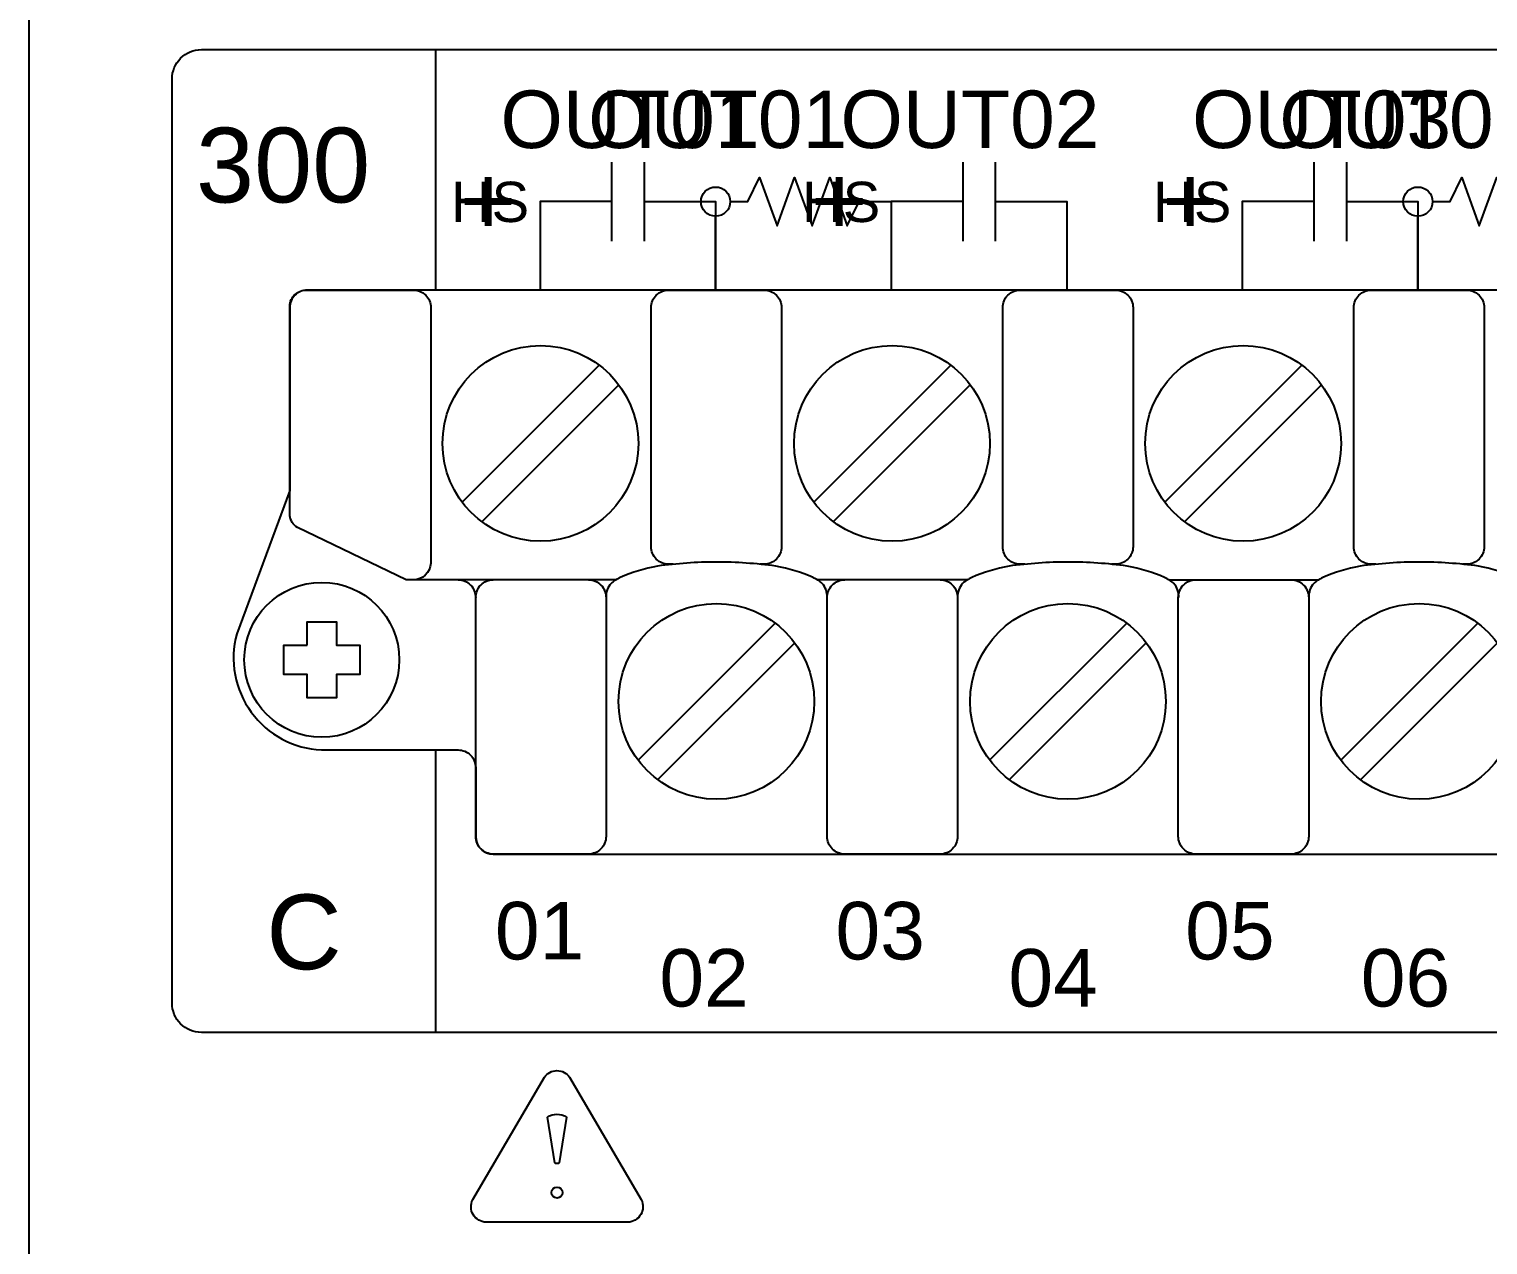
# Model space of a CAD drawing. Extents: x 1 to 47, y 1 to 35.
# Drawn here: x 26.662 to 29.155, y 12.281 to 14.359 of the extents above; entities that cross this region are included whole.
import ezdxf

# ---------------------------------------------------------------- set-up
doc = ezdxf.new("R2010")
doc.units = 0
doc.header["$MEASUREMENT"] = 0
for name, color, linetype in [('5_01__0__EMPTY', 7, 'CONTINUOUS'), ('5_02__1___8__INDEPENDENT_I', 7, 'CONTINUOUS'), ('5_03__2___8__OPTOISOLATED_', 7, 'CONTINUOUS'), ('5_04__4___24__OPTOISOLATED', 7, 'CONTINUOUS'), ('5_05__5___8__INDEPENDENT_I', 7, 'CONTINUOUS'), ('5_06__6___8__INDEPENDENT_I', 7, 'CONTINUOUS'), ('5_07__7___8__OPTOISOLATED_', 7, 'CONTINUOUS'), ('5_08__8___8__OPTOISOLATED_', 7, 'CONTINUOUS'), ('7_00______DWG_', 7, 'CONTINUOUS')]:
    doc.layers.add(name, color=color, linetype=linetype)
doc.styles.add('ARIAL', font='arial.ttf')

msp = doc.modelspace()

# ---------------------------------------------------------------- linework, layer by layer
at = {"layer": '5_01__0__EMPTY'}
msp.add_lwpolyline([(27.425, 12.9785, 0.414213), (27.455, 12.9485), (32.4368, 12.9485, 0.414214), (32.4668, 12.9785), (32.4668, 13.2915), (32.5577, 13.5363, 0.480048), (32.4127, 13.7345), (32.1785, 13.7345, -0.414214), (32.1485, 13.7645), (32.1485, 13.8826, 0.414212), (32.1185, 13.9126), (32.1185, 13.9127), (27.1374, 13.9127, 0.414215), (27.1074, 13.8827), (27.1075, 13.5698), (27.0166, 13.325, 0.47859), (27.1616, 13.1265), (27.395, 13.1265, -0.414214), (27.425, 13.0965)], format="xyb", close=True, dxfattribs=at)
msp.add_lwpolyline([(27.425, 12.9785, 0.414213), (27.455, 12.9485), (32.4368, 12.9485, 0.414214), (32.4668, 12.9785), (32.4668, 13.2915), (32.5577, 13.5363, 0.480048), (32.4127, 13.7345), (32.1785, 13.7345, -0.414214), (32.1485, 13.7645), (32.1485, 13.8826, 0.414212), (32.1185, 13.9126), (32.1185, 13.9127), (27.1374, 13.9127, 0.414215), (27.1074, 13.8827), (27.1075, 13.5698), (27.0166, 13.325, 0.47859), (27.1616, 13.1265), (27.395, 13.1265, -0.414214), (27.425, 13.0965)], format="xyb", close=True, dxfattribs=at)
msp.add_lwpolyline([(27.137, 13.3054), (27.137, 13.3457), (27.187, 13.3457), (27.187, 13.3054), (27.2271, 13.3054), (27.2271, 13.2555), (27.187, 13.2555), (27.187, 13.2155), (27.137, 13.2155), (27.137, 13.2555), (27.0969, 13.2555), (27.0969, 13.3054)], close=True, dxfattribs=at)
msp.add_lwpolyline([(27.137, 13.3054), (27.137, 13.3457), (27.187, 13.3457), (27.187, 13.3054), (27.2271, 13.3054), (27.2271, 13.2555), (27.187, 13.2555), (27.187, 13.2155), (27.137, 13.2155), (27.137, 13.2555), (27.0969, 13.2555), (27.0969, 13.3054)], close=True, dxfattribs=at)
msp.add_circle((27.162, 13.2806), 0.1324, dxfattribs=at)
msp.add_circle((27.162, 13.2806), 0.1324, dxfattribs=at)
at = {"layer": '5_02__1___8__INDEPENDENT_I'}
for points in [[(27.6573, 14.1313), (27.6573, 13.9963)], [(27.7129, 14.1313), (27.7129, 13.9963)], [(28.2573, 14.1313), (28.2573, 13.9963)], [(28.3129, 14.1313), (28.3129, 13.9963)], [(28.8573, 14.1313), (28.8573, 13.9963)], [(28.9129, 14.1313), (28.9129, 13.9963)], [(27.6573, 14.0638), (27.5351, 14.0638), (27.5351, 13.9127)], [(27.7129, 14.0638), (27.8351, 14.0638), (27.8351, 13.9127)], [(28.2573, 14.0638), (28.1351, 14.0638), (28.1351, 13.9127)], [(28.3129, 14.0638), (28.4351, 14.0638), (28.4351, 13.9127)], [(28.8573, 14.0638), (28.7351, 14.0638), (28.7351, 13.9127)], [(28.9129, 14.0638), (29.0351, 14.0638), (29.0351, 13.9127)], [(27.6361, 13.7843), (27.4019, 13.5501)], [(28.2369, 13.7843), (28.0027, 13.5501)], [(28.8369, 13.7843), (28.6027, 13.5501)], [(27.6695, 13.7509), (27.4353, 13.5167)], [(28.2703, 13.7509), (28.0361, 13.5167)], [(28.8703, 13.7509), (28.6361, 13.5167)], [(28.2651, 13.4172), (28.0092, 13.4172)], [(28.61, 13.4172), (28.8651, 13.4172)], [(27.9367, 13.3433), (27.7026, 13.1091)], [(28.5375, 13.3433), (28.3033, 13.1091)], [(29.1375, 13.3433), (28.9034, 13.1091)], [(27.9702, 13.3099), (27.736, 13.0757)], [(28.5709, 13.3099), (28.3368, 13.0757)], [(29.1709, 13.3099), (28.9368, 13.0757)]]:
    msp.add_lwpolyline(points, dxfattribs=at)
msp.add_lwpolyline([(27.425, 12.9785, 0.414213), (27.455, 12.9485), (32.4368, 12.9485, 0.414214), (32.4668, 12.9785), (32.4668, 13.2915), (32.5577, 13.5363, 0.480048), (32.4127, 13.7345), (32.1785, 13.7345, -0.414214), (32.1485, 13.7645), (32.1485, 13.8826, 0.414212), (32.1185, 13.9126), (32.1185, 13.9127), (27.1374, 13.9127, 0.414215), (27.1074, 13.8827), (27.1075, 13.5698), (27.0166, 13.325, 0.47859), (27.1616, 13.1265), (27.395, 13.1265, -0.414214), (27.425, 13.0965)], format="xyb", close=True, dxfattribs=at)
for points in [[(27.6643, 13.4172), (27.3062, 13.4172), (27.1203, 13.507, -0.241986), (27.1075, 13.5269), (27.1074, 13.8827, -0.422157), (27.1341, 13.9125), (27.3184, 13.9127, -0.414214), (27.3484, 13.8827), (27.3484, 13.4456, -0.390527), (27.3184, 13.4172)], [(27.7627, 13.4439), (27.7548, 13.4439, -0.414214), (27.7248, 13.4739), (27.7248, 13.8827, -0.414214), (27.7548, 13.9127), (27.9177, 13.9127, -0.414214), (27.9477, 13.8827), (27.9477, 13.4739, -0.414214), (27.9177, 13.4439), (27.9109, 13.4439)], [(28.3635, 13.4439), (28.3556, 13.4439, -0.414214), (28.3256, 13.4739), (28.3256, 13.8827, -0.414214), (28.3556, 13.9127), (28.5184, 13.9127, -0.414214), (28.5484, 13.8827), (28.5484, 13.4739, -0.414214), (28.5184, 13.4439), (28.5116, 13.4439)], [(28.9635, 13.4439), (28.9556, 13.4439, -0.414214), (28.9256, 13.4739), (28.9256, 13.8827, -0.414214), (28.9556, 13.9127), (29.1184, 13.9127, -0.414214), (29.1484, 13.8827), (29.1484, 13.4739, -0.414214), (29.1184, 13.4439), (29.1116, 13.4439)], [(28.0257, 13.3872, 0.191033), (28.0172, 13.4111, 0.081668), (28.0016, 13.4213, 0.0591), (27.9379, 13.4407, 0.034646), (27.8364, 13.4477, 0.03436), (27.7357, 13.4407, 0.0591), (27.672, 13.4213, 0.081668), (27.6563, 13.4111, 0.191033), (27.6478, 13.3872)], [(28.6265, 13.3872, 0.191033), (28.618, 13.4111, 0.081668), (28.6024, 13.4213, 0.0591), (28.5386, 13.4407, 0.034646), (28.4371, 13.4477, 0.03436), (28.3364, 13.4407, 0.0591), (28.2727, 13.4213, 0.081668), (28.2571, 13.4111, 0.191033), (28.2486, 13.3872)], [(29.2265, 13.3872, 0.191033), (29.218, 13.4111, 0.081668), (29.2024, 13.4213, 0.0591), (29.1387, 13.4407, 0.034646), (29.0371, 13.4477, 0.03436), (28.9365, 13.4407, 0.0591), (28.8727, 13.4213, 0.081668), (28.8571, 13.4111, 0.191033), (28.8486, 13.3872)], [(27.395, 13.4172, -0.414214), (27.425, 13.3872)], [(27.6178, 13.4172, -0.414214), (27.6478, 13.3872), (27.6478, 12.9785, -0.414214), (27.6178, 12.9485), (27.455, 12.9485, -0.414214), (27.425, 12.9785), (27.425, 13.3872, -0.414214), (27.455, 13.4172)], [(28.2186, 13.4172, -0.414214), (28.2486, 13.3872), (28.2486, 12.9785, -0.414214), (28.2186, 12.9485), (28.0557, 12.9485, -0.414214), (28.0257, 12.9785), (28.0257, 13.3872, -0.414214), (28.0557, 13.4172)], [(28.8186, 13.4172, -0.414214), (28.8486, 13.3872), (28.8486, 12.9785, -0.414214), (28.8186, 12.9485), (28.6557, 12.9485, -0.414214), (28.6257, 12.9785), (28.6257, 13.3872, -0.414214), (28.6557, 13.4172)]]:
    msp.add_lwpolyline(points, format="xyb", dxfattribs=at)
msp.add_lwpolyline([(27.137, 13.3054), (27.137, 13.3457), (27.187, 13.3457), (27.187, 13.3054), (27.2271, 13.3054), (27.2271, 13.2555), (27.187, 13.2555), (27.187, 13.2155), (27.137, 13.2155), (27.137, 13.2555), (27.0969, 13.2555), (27.0969, 13.3054)], close=True, dxfattribs=at)
for centre, radius in [((27.5357, 13.6505), 0.1673), ((28.1365, 13.6505), 0.1673), ((28.7365, 13.6505), 0.1673), ((27.162, 13.2806), 0.1324), ((27.8364, 13.2095), 0.1673), ((28.4371, 13.2095), 0.1673), ((29.0371, 13.2095), 0.1673)]:
    msp.add_circle(centre, radius, dxfattribs=at)
at = {"layer": '5_03__2___8__OPTOISOLATED_'}
for points in [[(27.6573, 14.1313), (27.6573, 13.9963)], [(27.7129, 14.1313), (27.7129, 13.9963)], [(28.2573, 14.1313), (28.2573, 13.9963)], [(28.3129, 14.1313), (28.3129, 13.9963)], [(28.8573, 14.1313), (28.8573, 13.9963)], [(28.9129, 14.1313), (28.9129, 13.9963)], [(27.6573, 14.0638), (27.5351, 14.0638), (27.5351, 13.9127)], [(27.7129, 14.0638), (27.8351, 14.0638), (27.8351, 13.9127)], [(28.2573, 14.0638), (28.1351, 14.0638), (28.1351, 13.9127)], [(28.3129, 14.0638), (28.4351, 14.0638), (28.4351, 13.9127)], [(28.8573, 14.0638), (28.7351, 14.0638), (28.7351, 13.9127)], [(28.9129, 14.0638), (29.0351, 14.0638), (29.0351, 13.9127)], [(27.6361, 13.7843), (27.4019, 13.5501)], [(28.2369, 13.7843), (28.0027, 13.5501)], [(28.8369, 13.7843), (28.6027, 13.5501)], [(27.6695, 13.7509), (27.4353, 13.5167)], [(28.2703, 13.7509), (28.0361, 13.5167)], [(28.8703, 13.7509), (28.6361, 13.5167)], [(28.2651, 13.4172), (28.0092, 13.4172)], [(28.61, 13.4172), (28.8651, 13.4172)], [(27.9367, 13.3433), (27.7026, 13.1091)], [(28.5375, 13.3433), (28.3033, 13.1091)], [(29.1375, 13.3433), (28.9034, 13.1091)], [(27.9702, 13.3099), (27.736, 13.0757)], [(28.5709, 13.3099), (28.3368, 13.0757)], [(29.1709, 13.3099), (28.9368, 13.0757)]]:
    msp.add_lwpolyline(points, dxfattribs=at)
msp.add_lwpolyline([(27.425, 12.9785, 0.414213), (27.455, 12.9485), (32.4368, 12.9485, 0.414214), (32.4668, 12.9785), (32.4668, 13.2915), (32.5577, 13.5363, 0.480048), (32.4127, 13.7345), (32.1785, 13.7345, -0.414214), (32.1485, 13.7645), (32.1485, 13.8826, 0.414212), (32.1185, 13.9126), (32.1185, 13.9127), (27.1374, 13.9127, 0.414215), (27.1074, 13.8827), (27.1075, 13.5698), (27.0166, 13.325, 0.47859), (27.1616, 13.1265), (27.395, 13.1265, -0.414214), (27.425, 13.0965)], format="xyb", close=True, dxfattribs=at)
for points in [[(27.6643, 13.4172), (27.3062, 13.4172), (27.1203, 13.507, -0.241986), (27.1075, 13.5269), (27.1074, 13.8827, -0.422157), (27.1341, 13.9125), (27.3184, 13.9127, -0.414214), (27.3484, 13.8827), (27.3484, 13.4456, -0.390527), (27.3184, 13.4172)], [(27.7627, 13.4439), (27.7548, 13.4439, -0.414214), (27.7248, 13.4739), (27.7248, 13.8827, -0.414214), (27.7548, 13.9127), (27.9177, 13.9127, -0.414214), (27.9477, 13.8827), (27.9477, 13.4739, -0.414214), (27.9177, 13.4439), (27.9109, 13.4439)], [(28.3635, 13.4439), (28.3556, 13.4439, -0.414214), (28.3256, 13.4739), (28.3256, 13.8827, -0.414214), (28.3556, 13.9127), (28.5184, 13.9127, -0.414214), (28.5484, 13.8827), (28.5484, 13.4739, -0.414214), (28.5184, 13.4439), (28.5116, 13.4439)], [(28.9635, 13.4439), (28.9556, 13.4439, -0.414214), (28.9256, 13.4739), (28.9256, 13.8827, -0.414214), (28.9556, 13.9127), (29.1184, 13.9127, -0.414214), (29.1484, 13.8827), (29.1484, 13.4739, -0.414214), (29.1184, 13.4439), (29.1116, 13.4439)], [(28.0257, 13.3872, 0.191033), (28.0172, 13.4111, 0.081668), (28.0016, 13.4213, 0.0591), (27.9379, 13.4407, 0.034646), (27.8364, 13.4477, 0.03436), (27.7357, 13.4407, 0.0591), (27.672, 13.4213, 0.081668), (27.6563, 13.4111, 0.191033), (27.6478, 13.3872)], [(28.6265, 13.3872, 0.191033), (28.618, 13.4111, 0.081668), (28.6024, 13.4213, 0.0591), (28.5386, 13.4407, 0.034646), (28.4371, 13.4477, 0.03436), (28.3364, 13.4407, 0.0591), (28.2727, 13.4213, 0.081668), (28.2571, 13.4111, 0.191033), (28.2486, 13.3872)], [(29.2265, 13.3872, 0.191033), (29.218, 13.4111, 0.081668), (29.2024, 13.4213, 0.0591), (29.1387, 13.4407, 0.034646), (29.0371, 13.4477, 0.03436), (28.9365, 13.4407, 0.0591), (28.8727, 13.4213, 0.081668), (28.8571, 13.4111, 0.191033), (28.8486, 13.3872)], [(27.395, 13.4172, -0.414214), (27.425, 13.3872)], [(27.6178, 13.4172, -0.414214), (27.6478, 13.3872), (27.6478, 12.9785, -0.414214), (27.6178, 12.9485), (27.455, 12.9485, -0.414214), (27.425, 12.9785), (27.425, 13.3872, -0.414214), (27.455, 13.4172)], [(28.2186, 13.4172, -0.414214), (28.2486, 13.3872), (28.2486, 12.9785, -0.414214), (28.2186, 12.9485), (28.0557, 12.9485, -0.414214), (28.0257, 12.9785), (28.0257, 13.3872, -0.414214), (28.0557, 13.4172)], [(28.8186, 13.4172, -0.414214), (28.8486, 13.3872), (28.8486, 12.9785, -0.414214), (28.8186, 12.9485), (28.6557, 12.9485, -0.414214), (28.6257, 12.9785), (28.6257, 13.3872, -0.414214), (28.6557, 13.4172)]]:
    msp.add_lwpolyline(points, format="xyb", dxfattribs=at)
msp.add_lwpolyline([(27.137, 13.3054), (27.137, 13.3457), (27.187, 13.3457), (27.187, 13.3054), (27.2271, 13.3054), (27.2271, 13.2555), (27.187, 13.2555), (27.187, 13.2155), (27.137, 13.2155), (27.137, 13.2555), (27.0969, 13.2555), (27.0969, 13.3054)], close=True, dxfattribs=at)
for centre, radius in [((27.5357, 13.6505), 0.1673), ((28.1365, 13.6505), 0.1673), ((28.7365, 13.6505), 0.1673), ((27.162, 13.2806), 0.1324), ((27.8364, 13.2095), 0.1673), ((28.4371, 13.2095), 0.1673), ((29.0371, 13.2095), 0.1673)]:
    msp.add_circle(centre, radius, dxfattribs=at)
at = {"layer": '5_04__4___24__OPTOISOLATED'}
for points in [[(27.6573, 14.1313), (27.6573, 13.9963)], [(27.7129, 14.1313), (27.7129, 13.9963)], [(28.2573, 14.1313), (28.2573, 13.9963)], [(28.3129, 14.1313), (28.3129, 13.9963)], [(28.8573, 14.1313), (28.8573, 13.9963)], [(28.9129, 14.1313), (28.9129, 13.9963)], [(27.6573, 14.0638), (27.5351, 14.0638), (27.5351, 13.9127)], [(27.7129, 14.0638), (27.8351, 14.0638), (27.8351, 13.9127)], [(28.2573, 14.0638), (28.1351, 14.0638), (28.1351, 13.9127)], [(28.3129, 14.0638), (28.4351, 14.0638), (28.4351, 13.9127)], [(28.8573, 14.0638), (28.7351, 14.0638), (28.7351, 13.9127)], [(28.9129, 14.0638), (29.0351, 14.0638), (29.0351, 13.9127)], [(27.6361, 13.7843), (27.4019, 13.5501)], [(28.2369, 13.7843), (28.0027, 13.5501)], [(28.8369, 13.7843), (28.6027, 13.5501)], [(27.6695, 13.7509), (27.4353, 13.5167)], [(28.2703, 13.7509), (28.0361, 13.5167)], [(28.8703, 13.7509), (28.6361, 13.5167)], [(28.2651, 13.4172), (28.0092, 13.4172)], [(28.61, 13.4172), (28.8651, 13.4172)], [(27.9367, 13.3433), (27.7026, 13.1091)], [(28.5375, 13.3433), (28.3033, 13.1091)], [(29.1375, 13.3433), (28.9034, 13.1091)], [(27.9702, 13.3099), (27.736, 13.0757)], [(28.5709, 13.3099), (28.3368, 13.0757)], [(29.1709, 13.3099), (28.9368, 13.0757)]]:
    msp.add_lwpolyline(points, dxfattribs=at)
msp.add_lwpolyline([(27.425, 12.9785, 0.414213), (27.455, 12.9485), (32.4368, 12.9485, 0.414214), (32.4668, 12.9785), (32.4668, 13.2915), (32.5577, 13.5363, 0.480048), (32.4127, 13.7345), (32.1785, 13.7345, -0.414214), (32.1485, 13.7645), (32.1485, 13.8826, 0.414212), (32.1185, 13.9126), (32.1185, 13.9127), (27.1374, 13.9127, 0.414215), (27.1074, 13.8827), (27.1075, 13.5698), (27.0166, 13.325, 0.47859), (27.1616, 13.1265), (27.395, 13.1265, -0.414214), (27.425, 13.0965)], format="xyb", close=True, dxfattribs=at)
for points in [[(27.6643, 13.4172), (27.3062, 13.4172), (27.1203, 13.507, -0.241986), (27.1075, 13.5269), (27.1074, 13.8827, -0.422157), (27.1341, 13.9125), (27.3184, 13.9127, -0.414214), (27.3484, 13.8827), (27.3484, 13.4456, -0.390527), (27.3184, 13.4172)], [(27.7627, 13.4439), (27.7548, 13.4439, -0.414214), (27.7248, 13.4739), (27.7248, 13.8827, -0.414214), (27.7548, 13.9127), (27.9177, 13.9127, -0.414214), (27.9477, 13.8827), (27.9477, 13.4739, -0.414214), (27.9177, 13.4439), (27.9109, 13.4439)], [(28.3635, 13.4439), (28.3556, 13.4439, -0.414214), (28.3256, 13.4739), (28.3256, 13.8827, -0.414214), (28.3556, 13.9127), (28.5184, 13.9127, -0.414214), (28.5484, 13.8827), (28.5484, 13.4739, -0.414214), (28.5184, 13.4439), (28.5116, 13.4439)], [(28.9635, 13.4439), (28.9556, 13.4439, -0.414214), (28.9256, 13.4739), (28.9256, 13.8827, -0.414214), (28.9556, 13.9127), (29.1184, 13.9127, -0.414214), (29.1484, 13.8827), (29.1484, 13.4739, -0.414214), (29.1184, 13.4439), (29.1116, 13.4439)], [(28.0257, 13.3872, 0.191033), (28.0172, 13.4111, 0.081668), (28.0016, 13.4213, 0.0591), (27.9379, 13.4407, 0.034646), (27.8364, 13.4477, 0.03436), (27.7357, 13.4407, 0.0591), (27.672, 13.4213, 0.081668), (27.6563, 13.4111, 0.191033), (27.6478, 13.3872)], [(28.6265, 13.3872, 0.191033), (28.618, 13.4111, 0.081668), (28.6024, 13.4213, 0.0591), (28.5386, 13.4407, 0.034646), (28.4371, 13.4477, 0.03436), (28.3364, 13.4407, 0.0591), (28.2727, 13.4213, 0.081668), (28.2571, 13.4111, 0.191033), (28.2486, 13.3872)], [(29.2265, 13.3872, 0.191033), (29.218, 13.4111, 0.081668), (29.2024, 13.4213, 0.0591), (29.1387, 13.4407, 0.034646), (29.0371, 13.4477, 0.03436), (28.9365, 13.4407, 0.0591), (28.8727, 13.4213, 0.081668), (28.8571, 13.4111, 0.191033), (28.8486, 13.3872)], [(27.395, 13.4172, -0.414214), (27.425, 13.3872)], [(27.6178, 13.4172, -0.414214), (27.6478, 13.3872), (27.6478, 12.9785, -0.414214), (27.6178, 12.9485), (27.455, 12.9485, -0.414214), (27.425, 12.9785), (27.425, 13.3872, -0.414214), (27.455, 13.4172)], [(28.2186, 13.4172, -0.414214), (28.2486, 13.3872), (28.2486, 12.9785, -0.414214), (28.2186, 12.9485), (28.0557, 12.9485, -0.414214), (28.0257, 12.9785), (28.0257, 13.3872, -0.414214), (28.0557, 13.4172)], [(28.8186, 13.4172, -0.414214), (28.8486, 13.3872), (28.8486, 12.9785, -0.414214), (28.8186, 12.9485), (28.6557, 12.9485, -0.414214), (28.6257, 12.9785), (28.6257, 13.3872, -0.414214), (28.6557, 13.4172)]]:
    msp.add_lwpolyline(points, format="xyb", dxfattribs=at)
msp.add_lwpolyline([(27.137, 13.3054), (27.137, 13.3457), (27.187, 13.3457), (27.187, 13.3054), (27.2271, 13.3054), (27.2271, 13.2555), (27.187, 13.2555), (27.187, 13.2155), (27.137, 13.2155), (27.137, 13.2555), (27.0969, 13.2555), (27.0969, 13.3054)], close=True, dxfattribs=at)
for centre, radius in [((27.5357, 13.6505), 0.1673), ((28.1365, 13.6505), 0.1673), ((28.7365, 13.6505), 0.1673), ((27.162, 13.2806), 0.1324), ((27.8364, 13.2095), 0.1673), ((28.4371, 13.2095), 0.1673), ((29.0371, 13.2095), 0.1673)]:
    msp.add_circle(centre, radius, dxfattribs=at)
at = {"layer": '5_05__5___8__INDEPENDENT_I'}
for points in [[(27.6573, 14.1238), (27.6573, 14.0038)], [(27.7129, 14.1238), (27.7129, 14.0038)], [(28.8573, 14.1238), (28.8573, 14.0038)], [(28.9129, 14.1238), (28.9129, 14.0038)], [(27.8601, 14.0638), (27.89, 14.0638), (27.91, 14.1051), (27.9401, 14.0226), (27.9701, 14.1051), (28.0001, 14.0226), (28.0301, 14.1051), (28.0601, 14.0226), (28.0801, 14.0638), (28.1351, 14.0638), (28.1351, 13.9127)], [(29.0601, 14.0638), (29.0901, 14.0638), (29.1101, 14.1051), (29.1401, 14.0226), (29.1701, 14.1051), (29.2001, 14.0226), (29.2301, 14.1051), (29.2602, 14.0226), (29.2802, 14.0638), (29.3351, 14.0638), (29.3351, 13.9127)], [(27.6573, 14.0638), (27.5351, 14.0638), (27.5351, 13.9127)], [(27.7129, 14.0638), (27.8101, 14.0638)], [(28.8573, 14.0638), (28.7351, 14.0638), (28.7351, 13.9127)], [(28.9129, 14.0638), (29.0101, 14.0638)], [(27.8351, 13.9127), (27.8351, 14.0388)], [(29.0351, 13.9127), (29.0351, 14.0388)], [(27.6361, 13.7843), (27.4019, 13.5501)], [(28.2369, 13.7843), (28.0027, 13.5501)], [(28.8369, 13.7843), (28.6027, 13.5501)], [(27.6695, 13.7509), (27.4353, 13.5167)], [(28.2703, 13.7509), (28.0361, 13.5167)], [(28.8703, 13.7509), (28.6361, 13.5167)], [(28.2651, 13.4172), (28.0092, 13.4172)], [(28.61, 13.4172), (28.8651, 13.4172)], [(27.9367, 13.3433), (27.7026, 13.1091)], [(28.5375, 13.3433), (28.3033, 13.1091)], [(29.1375, 13.3433), (28.9034, 13.1091)], [(27.9702, 13.3099), (27.736, 13.0757)], [(28.5709, 13.3099), (28.3368, 13.0757)], [(29.1709, 13.3099), (28.9368, 13.0757)]]:
    msp.add_lwpolyline(points, dxfattribs=at)
msp.add_lwpolyline([(27.425, 12.9785, 0.414213), (27.455, 12.9485), (32.4368, 12.9485, 0.414214), (32.4668, 12.9785), (32.4668, 13.2915), (32.5577, 13.5363, 0.480048), (32.4127, 13.7345), (32.1785, 13.7345, -0.414214), (32.1485, 13.7645), (32.1485, 13.8826, 0.414212), (32.1185, 13.9126), (32.1185, 13.9127), (27.1374, 13.9127, 0.414215), (27.1074, 13.8827), (27.1075, 13.5698), (27.0166, 13.325, 0.47859), (27.1616, 13.1265), (27.395, 13.1265, -0.414214), (27.425, 13.0965)], format="xyb", close=True, dxfattribs=at)
for points in [[(27.6643, 13.4172), (27.3062, 13.4172), (27.1203, 13.507, -0.241986), (27.1075, 13.5269), (27.1074, 13.8827, -0.422157), (27.1341, 13.9125), (27.3184, 13.9127, -0.414214), (27.3484, 13.8827), (27.3484, 13.4456, -0.390527), (27.3184, 13.4172)], [(27.7627, 13.4439), (27.7548, 13.4439, -0.414214), (27.7248, 13.4739), (27.7248, 13.8827, -0.414214), (27.7548, 13.9127), (27.9177, 13.9127, -0.414214), (27.9477, 13.8827), (27.9477, 13.4739, -0.414214), (27.9177, 13.4439), (27.9109, 13.4439)], [(28.3635, 13.4439), (28.3556, 13.4439, -0.414214), (28.3256, 13.4739), (28.3256, 13.8827, -0.414214), (28.3556, 13.9127), (28.5184, 13.9127, -0.414214), (28.5484, 13.8827), (28.5484, 13.4739, -0.414214), (28.5184, 13.4439), (28.5116, 13.4439)], [(28.9635, 13.4439), (28.9556, 13.4439, -0.414214), (28.9256, 13.4739), (28.9256, 13.8827, -0.414214), (28.9556, 13.9127), (29.1184, 13.9127, -0.414214), (29.1484, 13.8827), (29.1484, 13.4739, -0.414214), (29.1184, 13.4439), (29.1116, 13.4439)], [(28.0257, 13.3872, 0.191033), (28.0172, 13.4111, 0.081668), (28.0016, 13.4213, 0.0591), (27.9379, 13.4407, 0.034646), (27.8364, 13.4477, 0.03436), (27.7357, 13.4407, 0.0591), (27.672, 13.4213, 0.081668), (27.6563, 13.4111, 0.191033), (27.6478, 13.3872)], [(28.6265, 13.3872, 0.191033), (28.618, 13.4111, 0.081668), (28.6024, 13.4213, 0.0591), (28.5386, 13.4407, 0.034646), (28.4371, 13.4477, 0.03436), (28.3364, 13.4407, 0.0591), (28.2727, 13.4213, 0.081668), (28.2571, 13.4111, 0.191033), (28.2486, 13.3872)], [(29.2265, 13.3872, 0.191033), (29.218, 13.4111, 0.081668), (29.2024, 13.4213, 0.0591), (29.1387, 13.4407, 0.034646), (29.0371, 13.4477, 0.03436), (28.9365, 13.4407, 0.0591), (28.8727, 13.4213, 0.081668), (28.8571, 13.4111, 0.191033), (28.8486, 13.3872)], [(27.395, 13.4172, -0.414214), (27.425, 13.3872)], [(27.6178, 13.4172, -0.414214), (27.6478, 13.3872), (27.6478, 12.9785, -0.414214), (27.6178, 12.9485), (27.455, 12.9485, -0.414214), (27.425, 12.9785), (27.425, 13.3872, -0.414214), (27.455, 13.4172)], [(28.2186, 13.4172, -0.414214), (28.2486, 13.3872), (28.2486, 12.9785, -0.414214), (28.2186, 12.9485), (28.0557, 12.9485, -0.414214), (28.0257, 12.9785), (28.0257, 13.3872, -0.414214), (28.0557, 13.4172)], [(28.8186, 13.4172, -0.414214), (28.8486, 13.3872), (28.8486, 12.9785, -0.414214), (28.8186, 12.9485), (28.6557, 12.9485, -0.414214), (28.6257, 12.9785), (28.6257, 13.3872, -0.414214), (28.6557, 13.4172)]]:
    msp.add_lwpolyline(points, format="xyb", dxfattribs=at)
msp.add_lwpolyline([(27.137, 13.3054), (27.137, 13.3457), (27.187, 13.3457), (27.187, 13.3054), (27.2271, 13.3054), (27.2271, 13.2555), (27.187, 13.2555), (27.187, 13.2155), (27.137, 13.2155), (27.137, 13.2555), (27.0969, 13.2555), (27.0969, 13.3054)], close=True, dxfattribs=at)
for centre, radius in [((27.8351, 14.0638), 0.025), ((29.0351, 14.0638), 0.025), ((27.5357, 13.6505), 0.1673), ((28.1365, 13.6505), 0.1673), ((28.7365, 13.6505), 0.1673), ((27.162, 13.2806), 0.1324), ((27.8364, 13.2095), 0.1673), ((28.4371, 13.2095), 0.1673), ((29.0371, 13.2095), 0.1673)]:
    msp.add_circle(centre, radius, dxfattribs=at)
at = {"layer": '5_06__6___8__INDEPENDENT_I'}
for points in [[(27.6573, 14.1313), (27.6573, 13.9963)], [(27.7129, 14.1313), (27.7129, 13.9963)], [(28.2573, 14.1313), (28.2573, 13.9963)], [(28.3129, 14.1313), (28.3129, 13.9963)], [(28.8573, 14.1313), (28.8573, 13.9963)], [(28.9129, 14.1313), (28.9129, 13.9963)], [(27.6573, 14.0638), (27.5351, 14.0638), (27.5351, 13.9127)], [(27.7129, 14.0638), (27.8351, 14.0638), (27.8351, 13.9127)], [(28.2573, 14.0638), (28.1351, 14.0638), (28.1351, 13.9127)], [(28.3129, 14.0638), (28.4351, 14.0638), (28.4351, 13.9127)], [(28.8573, 14.0638), (28.7351, 14.0638), (28.7351, 13.9127)], [(28.9129, 14.0638), (29.0351, 14.0638), (29.0351, 13.9127)], [(27.6361, 13.7843), (27.4019, 13.5501)], [(28.2369, 13.7843), (28.0027, 13.5501)], [(28.8369, 13.7843), (28.6027, 13.5501)], [(27.6695, 13.7509), (27.4353, 13.5167)], [(28.2703, 13.7509), (28.0361, 13.5167)], [(28.8703, 13.7509), (28.6361, 13.5167)], [(28.2651, 13.4172), (28.0092, 13.4172)], [(28.61, 13.4172), (28.8651, 13.4172)], [(27.9367, 13.3433), (27.7026, 13.1091)], [(28.5375, 13.3433), (28.3033, 13.1091)], [(29.1375, 13.3433), (28.9034, 13.1091)], [(27.9702, 13.3099), (27.736, 13.0757)], [(28.5709, 13.3099), (28.3368, 13.0757)], [(29.1709, 13.3099), (28.9368, 13.0757)]]:
    msp.add_lwpolyline(points, dxfattribs=at)
msp.add_lwpolyline([(27.425, 12.9785, 0.414213), (27.455, 12.9485), (32.4368, 12.9485, 0.414214), (32.4668, 12.9785), (32.4668, 13.2915), (32.5577, 13.5363, 0.480048), (32.4127, 13.7345), (32.1785, 13.7345, -0.414214), (32.1485, 13.7645), (32.1485, 13.8826, 0.414212), (32.1185, 13.9126), (32.1185, 13.9127), (27.1374, 13.9127, 0.414215), (27.1074, 13.8827), (27.1075, 13.5698), (27.0166, 13.325, 0.47859), (27.1616, 13.1265), (27.395, 13.1265, -0.414214), (27.425, 13.0965)], format="xyb", close=True, dxfattribs=at)
for points in [[(27.6643, 13.4172), (27.3062, 13.4172), (27.1203, 13.507, -0.241986), (27.1075, 13.5269), (27.1074, 13.8827, -0.422157), (27.1341, 13.9125), (27.3184, 13.9127, -0.414214), (27.3484, 13.8827), (27.3484, 13.4456, -0.390527), (27.3184, 13.4172)], [(27.7627, 13.4439), (27.7548, 13.4439, -0.414214), (27.7248, 13.4739), (27.7248, 13.8827, -0.414214), (27.7548, 13.9127), (27.9177, 13.9127, -0.414214), (27.9477, 13.8827), (27.9477, 13.4739, -0.414214), (27.9177, 13.4439), (27.9109, 13.4439)], [(28.3635, 13.4439), (28.3556, 13.4439, -0.414214), (28.3256, 13.4739), (28.3256, 13.8827, -0.414214), (28.3556, 13.9127), (28.5184, 13.9127, -0.414214), (28.5484, 13.8827), (28.5484, 13.4739, -0.414214), (28.5184, 13.4439), (28.5116, 13.4439)], [(28.9635, 13.4439), (28.9556, 13.4439, -0.414214), (28.9256, 13.4739), (28.9256, 13.8827, -0.414214), (28.9556, 13.9127), (29.1184, 13.9127, -0.414214), (29.1484, 13.8827), (29.1484, 13.4739, -0.414214), (29.1184, 13.4439), (29.1116, 13.4439)], [(28.0257, 13.3872, 0.191033), (28.0172, 13.4111, 0.081668), (28.0016, 13.4213, 0.0591), (27.9379, 13.4407, 0.034646), (27.8364, 13.4477, 0.03436), (27.7357, 13.4407, 0.0591), (27.672, 13.4213, 0.081668), (27.6563, 13.4111, 0.191033), (27.6478, 13.3872)], [(28.6265, 13.3872, 0.191033), (28.618, 13.4111, 0.081668), (28.6024, 13.4213, 0.0591), (28.5386, 13.4407, 0.034646), (28.4371, 13.4477, 0.03436), (28.3364, 13.4407, 0.0591), (28.2727, 13.4213, 0.081668), (28.2571, 13.4111, 0.191033), (28.2486, 13.3872)], [(29.2265, 13.3872, 0.191033), (29.218, 13.4111, 0.081668), (29.2024, 13.4213, 0.0591), (29.1387, 13.4407, 0.034646), (29.0371, 13.4477, 0.03436), (28.9365, 13.4407, 0.0591), (28.8727, 13.4213, 0.081668), (28.8571, 13.4111, 0.191033), (28.8486, 13.3872)], [(27.395, 13.4172, -0.414214), (27.425, 13.3872)], [(27.6178, 13.4172, -0.414214), (27.6478, 13.3872), (27.6478, 12.9785, -0.414214), (27.6178, 12.9485), (27.455, 12.9485, -0.414214), (27.425, 12.9785), (27.425, 13.3872, -0.414214), (27.455, 13.4172)], [(28.2186, 13.4172, -0.414214), (28.2486, 13.3872), (28.2486, 12.9785, -0.414214), (28.2186, 12.9485), (28.0557, 12.9485, -0.414214), (28.0257, 12.9785), (28.0257, 13.3872, -0.414214), (28.0557, 13.4172)], [(28.8186, 13.4172, -0.414214), (28.8486, 13.3872), (28.8486, 12.9785, -0.414214), (28.8186, 12.9485), (28.6557, 12.9485, -0.414214), (28.6257, 12.9785), (28.6257, 13.3872, -0.414214), (28.6557, 13.4172)]]:
    msp.add_lwpolyline(points, format="xyb", dxfattribs=at)
msp.add_lwpolyline([(27.137, 13.3054), (27.137, 13.3457), (27.187, 13.3457), (27.187, 13.3054), (27.2271, 13.3054), (27.2271, 13.2555), (27.187, 13.2555), (27.187, 13.2155), (27.137, 13.2155), (27.137, 13.2555), (27.0969, 13.2555), (27.0969, 13.3054)], close=True, dxfattribs=at)
for centre, radius in [((27.5357, 13.6505), 0.1673), ((28.1365, 13.6505), 0.1673), ((28.7365, 13.6505), 0.1673), ((27.162, 13.2806), 0.1324), ((27.8364, 13.2095), 0.1673), ((28.4371, 13.2095), 0.1673), ((29.0371, 13.2095), 0.1673)]:
    msp.add_circle(centre, radius, dxfattribs=at)
at = {"layer": '5_07__7___8__OPTOISOLATED_'}
for points in [[(27.6573, 14.1313), (27.6573, 13.9963)], [(27.7129, 14.1313), (27.7129, 13.9963)], [(28.2573, 14.1313), (28.2573, 13.9963)], [(28.3129, 14.1313), (28.3129, 13.9963)], [(28.8573, 14.1313), (28.8573, 13.9963)], [(28.9129, 14.1313), (28.9129, 13.9963)], [(27.6573, 14.0638), (27.5351, 14.0638), (27.5351, 13.9127)], [(27.7129, 14.0638), (27.8351, 14.0638), (27.8351, 13.9127)], [(28.2573, 14.0638), (28.1351, 14.0638), (28.1351, 13.9127)], [(28.3129, 14.0638), (28.4351, 14.0638), (28.4351, 13.9127)], [(28.8573, 14.0638), (28.7351, 14.0638), (28.7351, 13.9127)], [(28.9129, 14.0638), (29.0351, 14.0638), (29.0351, 13.9127)], [(27.6361, 13.7843), (27.4019, 13.5501)], [(28.2369, 13.7843), (28.0027, 13.5501)], [(28.8369, 13.7843), (28.6027, 13.5501)], [(27.6695, 13.7509), (27.4353, 13.5167)], [(28.2703, 13.7509), (28.0361, 13.5167)], [(28.8703, 13.7509), (28.6361, 13.5167)], [(28.2651, 13.4172), (28.0092, 13.4172)], [(28.61, 13.4172), (28.8651, 13.4172)], [(27.9367, 13.3433), (27.7026, 13.1091)], [(28.5375, 13.3433), (28.3033, 13.1091)], [(29.1375, 13.3433), (28.9034, 13.1091)], [(27.9702, 13.3099), (27.736, 13.0757)], [(28.5709, 13.3099), (28.3368, 13.0757)], [(29.1709, 13.3099), (28.9368, 13.0757)]]:
    msp.add_lwpolyline(points, dxfattribs=at)
msp.add_lwpolyline([(27.425, 12.9785, 0.414213), (27.455, 12.9485), (32.4368, 12.9485, 0.414214), (32.4668, 12.9785), (32.4668, 13.2915), (32.5577, 13.5363, 0.480048), (32.4127, 13.7345), (32.1785, 13.7345, -0.414214), (32.1485, 13.7645), (32.1485, 13.8826, 0.414212), (32.1185, 13.9126), (32.1185, 13.9127), (27.1374, 13.9127, 0.414215), (27.1074, 13.8827), (27.1075, 13.5698), (27.0166, 13.325, 0.47859), (27.1616, 13.1265), (27.395, 13.1265, -0.414214), (27.425, 13.0965)], format="xyb", close=True, dxfattribs=at)
for points in [[(27.6643, 13.4172), (27.3062, 13.4172), (27.1203, 13.507, -0.241986), (27.1075, 13.5269), (27.1074, 13.8827, -0.422157), (27.1341, 13.9125), (27.3184, 13.9127, -0.414214), (27.3484, 13.8827), (27.3484, 13.4456, -0.390527), (27.3184, 13.4172)], [(27.7627, 13.4439), (27.7548, 13.4439, -0.414214), (27.7248, 13.4739), (27.7248, 13.8827, -0.414214), (27.7548, 13.9127), (27.9177, 13.9127, -0.414214), (27.9477, 13.8827), (27.9477, 13.4739, -0.414214), (27.9177, 13.4439), (27.9109, 13.4439)], [(28.3635, 13.4439), (28.3556, 13.4439, -0.414214), (28.3256, 13.4739), (28.3256, 13.8827, -0.414214), (28.3556, 13.9127), (28.5184, 13.9127, -0.414214), (28.5484, 13.8827), (28.5484, 13.4739, -0.414214), (28.5184, 13.4439), (28.5116, 13.4439)], [(28.9635, 13.4439), (28.9556, 13.4439, -0.414214), (28.9256, 13.4739), (28.9256, 13.8827, -0.414214), (28.9556, 13.9127), (29.1184, 13.9127, -0.414214), (29.1484, 13.8827), (29.1484, 13.4739, -0.414214), (29.1184, 13.4439), (29.1116, 13.4439)], [(28.0257, 13.3872, 0.191033), (28.0172, 13.4111, 0.081668), (28.0016, 13.4213, 0.0591), (27.9379, 13.4407, 0.034646), (27.8364, 13.4477, 0.03436), (27.7357, 13.4407, 0.0591), (27.672, 13.4213, 0.081668), (27.6563, 13.4111, 0.191033), (27.6478, 13.3872)], [(28.6265, 13.3872, 0.191033), (28.618, 13.4111, 0.081668), (28.6024, 13.4213, 0.0591), (28.5386, 13.4407, 0.034646), (28.4371, 13.4477, 0.03436), (28.3364, 13.4407, 0.0591), (28.2727, 13.4213, 0.081668), (28.2571, 13.4111, 0.191033), (28.2486, 13.3872)], [(29.2265, 13.3872, 0.191033), (29.218, 13.4111, 0.081668), (29.2024, 13.4213, 0.0591), (29.1387, 13.4407, 0.034646), (29.0371, 13.4477, 0.03436), (28.9365, 13.4407, 0.0591), (28.8727, 13.4213, 0.081668), (28.8571, 13.4111, 0.191033), (28.8486, 13.3872)], [(27.395, 13.4172, -0.414214), (27.425, 13.3872)], [(27.6178, 13.4172, -0.414214), (27.6478, 13.3872), (27.6478, 12.9785, -0.414214), (27.6178, 12.9485), (27.455, 12.9485, -0.414214), (27.425, 12.9785), (27.425, 13.3872, -0.414214), (27.455, 13.4172)], [(28.2186, 13.4172, -0.414214), (28.2486, 13.3872), (28.2486, 12.9785, -0.414214), (28.2186, 12.9485), (28.0557, 12.9485, -0.414214), (28.0257, 12.9785), (28.0257, 13.3872, -0.414214), (28.0557, 13.4172)], [(28.8186, 13.4172, -0.414214), (28.8486, 13.3872), (28.8486, 12.9785, -0.414214), (28.8186, 12.9485), (28.6557, 12.9485, -0.414214), (28.6257, 12.9785), (28.6257, 13.3872, -0.414214), (28.6557, 13.4172)]]:
    msp.add_lwpolyline(points, format="xyb", dxfattribs=at)
msp.add_lwpolyline([(27.137, 13.3054), (27.137, 13.3457), (27.187, 13.3457), (27.187, 13.3054), (27.2271, 13.3054), (27.2271, 13.2555), (27.187, 13.2555), (27.187, 13.2155), (27.137, 13.2155), (27.137, 13.2555), (27.0969, 13.2555), (27.0969, 13.3054)], close=True, dxfattribs=at)
for centre, radius in [((27.5357, 13.6505), 0.1673), ((28.1365, 13.6505), 0.1673), ((28.7365, 13.6505), 0.1673), ((27.162, 13.2806), 0.1324), ((27.8364, 13.2095), 0.1673), ((28.4371, 13.2095), 0.1673), ((29.0371, 13.2095), 0.1673)]:
    msp.add_circle(centre, radius, dxfattribs=at)
at = {"layer": '5_08__8___8__OPTOISOLATED_'}
for points in [[(27.6573, 14.1238), (27.6573, 14.0038)], [(27.7129, 14.1238), (27.7129, 14.0038)], [(28.8573, 14.1238), (28.8573, 14.0038)], [(28.9129, 14.1238), (28.9129, 14.0038)], [(27.8601, 14.0638), (27.89, 14.0638), (27.91, 14.1051), (27.9401, 14.0226), (27.9701, 14.1051), (28.0001, 14.0226), (28.0301, 14.1051), (28.0601, 14.0226), (28.0801, 14.0638), (28.1351, 14.0638), (28.1351, 13.9127)], [(29.0601, 14.0638), (29.0901, 14.0638), (29.1101, 14.1051), (29.1401, 14.0226), (29.1701, 14.1051), (29.2001, 14.0226), (29.2301, 14.1051), (29.2602, 14.0226), (29.2802, 14.0638), (29.3351, 14.0638), (29.3351, 13.9127)], [(27.6573, 14.0638), (27.5351, 14.0638), (27.5351, 13.9127)], [(27.7129, 14.0638), (27.8101, 14.0638)], [(28.8573, 14.0638), (28.7351, 14.0638), (28.7351, 13.9127)], [(28.9129, 14.0638), (29.0101, 14.0638)], [(27.8351, 13.9127), (27.8351, 14.0388)], [(29.0351, 13.9127), (29.0351, 14.0388)], [(27.6361, 13.7843), (27.4019, 13.5501)], [(28.2369, 13.7843), (28.0027, 13.5501)], [(28.8369, 13.7843), (28.6027, 13.5501)], [(27.6695, 13.7509), (27.4353, 13.5167)], [(28.2703, 13.7509), (28.0361, 13.5167)], [(28.8703, 13.7509), (28.6361, 13.5167)], [(28.2651, 13.4172), (28.0092, 13.4172)], [(28.61, 13.4172), (28.8651, 13.4172)], [(27.9367, 13.3433), (27.7026, 13.1091)], [(28.5375, 13.3433), (28.3033, 13.1091)], [(29.1375, 13.3433), (28.9034, 13.1091)], [(27.9702, 13.3099), (27.736, 13.0757)], [(28.5709, 13.3099), (28.3368, 13.0757)], [(29.1709, 13.3099), (28.9368, 13.0757)]]:
    msp.add_lwpolyline(points, dxfattribs=at)
msp.add_lwpolyline([(27.425, 12.9785, 0.414213), (27.455, 12.9485), (32.4368, 12.9485, 0.414214), (32.4668, 12.9785), (32.4668, 13.2915), (32.5577, 13.5363, 0.480048), (32.4127, 13.7345), (32.1785, 13.7345, -0.414214), (32.1485, 13.7645), (32.1485, 13.8826, 0.414212), (32.1185, 13.9126), (32.1185, 13.9127), (27.1374, 13.9127, 0.414215), (27.1074, 13.8827), (27.1075, 13.5698), (27.0166, 13.325, 0.47859), (27.1616, 13.1265), (27.395, 13.1265, -0.414214), (27.425, 13.0965)], format="xyb", close=True, dxfattribs=at)
for points in [[(27.6643, 13.4172), (27.3062, 13.4172), (27.1203, 13.507, -0.241986), (27.1075, 13.5269), (27.1074, 13.8827, -0.422157), (27.1341, 13.9125), (27.3184, 13.9127, -0.414214), (27.3484, 13.8827), (27.3484, 13.4456, -0.390527), (27.3184, 13.4172)], [(27.7627, 13.4439), (27.7548, 13.4439, -0.414214), (27.7248, 13.4739), (27.7248, 13.8827, -0.414214), (27.7548, 13.9127), (27.9177, 13.9127, -0.414214), (27.9477, 13.8827), (27.9477, 13.4739, -0.414214), (27.9177, 13.4439), (27.9109, 13.4439)], [(28.3635, 13.4439), (28.3556, 13.4439, -0.414214), (28.3256, 13.4739), (28.3256, 13.8827, -0.414214), (28.3556, 13.9127), (28.5184, 13.9127, -0.414214), (28.5484, 13.8827), (28.5484, 13.4739, -0.414214), (28.5184, 13.4439), (28.5116, 13.4439)], [(28.9635, 13.4439), (28.9556, 13.4439, -0.414214), (28.9256, 13.4739), (28.9256, 13.8827, -0.414214), (28.9556, 13.9127), (29.1184, 13.9127, -0.414214), (29.1484, 13.8827), (29.1484, 13.4739, -0.414214), (29.1184, 13.4439), (29.1116, 13.4439)], [(28.0257, 13.3872, 0.191033), (28.0172, 13.4111, 0.081668), (28.0016, 13.4213, 0.0591), (27.9379, 13.4407, 0.034646), (27.8364, 13.4477, 0.03436), (27.7357, 13.4407, 0.0591), (27.672, 13.4213, 0.081668), (27.6563, 13.4111, 0.191033), (27.6478, 13.3872)], [(28.6265, 13.3872, 0.191033), (28.618, 13.4111, 0.081668), (28.6024, 13.4213, 0.0591), (28.5386, 13.4407, 0.034646), (28.4371, 13.4477, 0.03436), (28.3364, 13.4407, 0.0591), (28.2727, 13.4213, 0.081668), (28.2571, 13.4111, 0.191033), (28.2486, 13.3872)], [(29.2265, 13.3872, 0.191033), (29.218, 13.4111, 0.081668), (29.2024, 13.4213, 0.0591), (29.1387, 13.4407, 0.034646), (29.0371, 13.4477, 0.03436), (28.9365, 13.4407, 0.0591), (28.8727, 13.4213, 0.081668), (28.8571, 13.4111, 0.191033), (28.8486, 13.3872)], [(27.395, 13.4172, -0.414214), (27.425, 13.3872)], [(27.6178, 13.4172, -0.414214), (27.6478, 13.3872), (27.6478, 12.9785, -0.414214), (27.6178, 12.9485), (27.455, 12.9485, -0.414214), (27.425, 12.9785), (27.425, 13.3872, -0.414214), (27.455, 13.4172)], [(28.2186, 13.4172, -0.414214), (28.2486, 13.3872), (28.2486, 12.9785, -0.414214), (28.2186, 12.9485), (28.0557, 12.9485, -0.414214), (28.0257, 12.9785), (28.0257, 13.3872, -0.414214), (28.0557, 13.4172)], [(28.8186, 13.4172, -0.414214), (28.8486, 13.3872), (28.8486, 12.9785, -0.414214), (28.8186, 12.9485), (28.6557, 12.9485, -0.414214), (28.6257, 12.9785), (28.6257, 13.3872, -0.414214), (28.6557, 13.4172)]]:
    msp.add_lwpolyline(points, format="xyb", dxfattribs=at)
msp.add_lwpolyline([(27.137, 13.3054), (27.137, 13.3457), (27.187, 13.3457), (27.187, 13.3054), (27.2271, 13.3054), (27.2271, 13.2555), (27.187, 13.2555), (27.187, 13.2155), (27.137, 13.2155), (27.137, 13.2555), (27.0969, 13.2555), (27.0969, 13.3054)], close=True, dxfattribs=at)
for centre, radius in [((27.8351, 14.0638), 0.025), ((29.0351, 14.0638), 0.025), ((27.5357, 13.6505), 0.1673), ((28.1365, 13.6505), 0.1673), ((28.7365, 13.6505), 0.1673), ((27.162, 13.2806), 0.1324), ((27.8364, 13.2095), 0.1673), ((28.4371, 13.2095), 0.1673), ((29.0371, 13.2095), 0.1673)]:
    msp.add_circle(centre, radius, dxfattribs=at)
at = {"layer": '7_00______DWG_'}
for points in [[(26.742, 18.8476), (43.832, 18.8476, -0.377157), (43.912, 18.7576), (43.912, 10.4776, -0.414213), (43.822, 10.3876), (26.752, 10.3876, -0.414213), (26.662, 10.4776), (26.662, 18.7576, -0.377161)], [(26.9562, 14.3236), (43.6165, 14.3236, -0.468367), (43.6664, 14.2636), (43.6664, 12.6937, -0.414132), (43.6165, 12.6437), (26.9562, 12.6437, -0.414214), (26.9062, 12.6937), (26.9062, 14.2736, -0.414287)], [(27.5855, 12.5669), (27.7079, 12.3578, -0.555022), (27.685, 12.3193), (27.4429, 12.3193, -0.555022), (27.42, 12.3578), (27.5424, 12.5669, -0.531445)], [(27.5475, 12.4989, -0.299493), (27.5804, 12.4989), (27.5675, 12.4205), (27.5666, 12.4196), (27.5614, 12.4196), (27.5604, 12.4205), (27.5475, 12.4989)]]:
    msp.add_lwpolyline(points, format="xyb", close=True, dxfattribs=at)
for points in [[(27.3562, 14.3236), (27.3562, 13.9127)], [(27.3562, 13.1265), (27.3562, 12.6437)]]:
    msp.add_lwpolyline(points, dxfattribs=at)
msp.add_circle((27.564, 12.3699), 0.00944, dxfattribs=at)

# ---------------------------------------------------------------- texts
at = {"layer": '5_02__1___8__INDEPENDENT_I', "style": 'ARIAL'}
for s, p in [('OUT01', (27.4673, 14.1554)), ('OUT02', (28.0483, 14.1554)), ('OUT03', (28.6492, 14.1554))]:
    msp.add_text(s, height=0.09833, dxfattribs=at).set_placement(p)
at = {"layer": '5_03__2___8__OPTOISOLATED_', "style": 'ARIAL'}
for s, p in [('OUT01', (27.4673, 14.1554)), ('OUT02', (28.0483, 14.1554)), ('OUT03', (28.6492, 14.1554))]:
    msp.add_text(s, height=0.09833, dxfattribs=at).set_placement(p)
at = {"layer": '5_04__4___24__OPTOISOLATED', "style": 'ARIAL'}
for s, height, p in [('OUT01', 0.09833, (27.4673, 14.1554)), ('OUT02', 0.09833, (28.0483, 14.1554)), ('OUT03', 0.09833, (28.6492, 14.1554)), ('HS', 0.06883, (27.3828, 14.029)), ('HS', 0.06883, (27.9828, 14.029)), ('HS', 0.06883, (28.5828, 14.029))]:
    msp.add_text(s, height=height, dxfattribs=at).set_placement(p)
at = {"layer": '5_05__5___8__INDEPENDENT_I', "style": 'ARIAL'}
for s, p in [('OUT01', (27.6172, 14.1554)), ('OUT02', (28.7983, 14.1554))]:
    msp.add_text(s, height=0.09833, dxfattribs=at).set_placement(p)
at = {"layer": '5_06__6___8__INDEPENDENT_I', "style": 'ARIAL'}
for s, height, p in [('OUT01', 0.09833, (27.4673, 14.1554)), ('OUT02', 0.09833, (28.0483, 14.1554)), ('OUT03', 0.09833, (28.6492, 14.1554)), ('+', 0.118, (27.3981, 14.007)), ('+', 0.118, (27.9981, 14.007)), ('+', 0.118, (28.5981, 14.007))]:
    msp.add_text(s, height=height, dxfattribs=at).set_placement(p)
at = {"layer": '5_07__7___8__OPTOISOLATED_', "style": 'ARIAL'}
for s, height, p in [('OUT01', 0.09833, (27.4673, 14.1554)), ('OUT02', 0.09833, (28.0483, 14.1554)), ('OUT03', 0.09833, (28.6492, 14.1554)), ('+', 0.118, (27.3981, 14.007)), ('+', 0.118, (27.9981, 14.007)), ('+', 0.118, (28.5981, 14.007))]:
    msp.add_text(s, height=height, dxfattribs=at).set_placement(p)
at = {"layer": '5_08__8___8__OPTOISOLATED_', "style": 'ARIAL'}
for s, p in [('OUT01', (27.6172, 14.1554)), ('OUT02', (28.7983, 14.1554))]:
    msp.add_text(s, height=0.09833, dxfattribs=at).set_placement(p)
at = {"layer": '7_00______DWG_', "style": 'ARIAL'}
for s, height, p in [('300', 0.12783, (26.947, 14.0624)), ('C', 0.1278, (27.0671, 12.7516)), ('01', 0.09833, (27.4579, 12.7684)), ('03', 0.09833, (28.0399, 12.7684)), ('05', 0.09833, (28.6375, 12.7684)), ('02', 0.09833, (27.739, 12.6879)), ('04', 0.09833, (28.3354, 12.6879)), ('06', 0.09833, (28.9375, 12.6879))]:
    msp.add_text(s, height=height, dxfattribs=at).set_placement(p)

doc.saveas('drawing.dxf')
